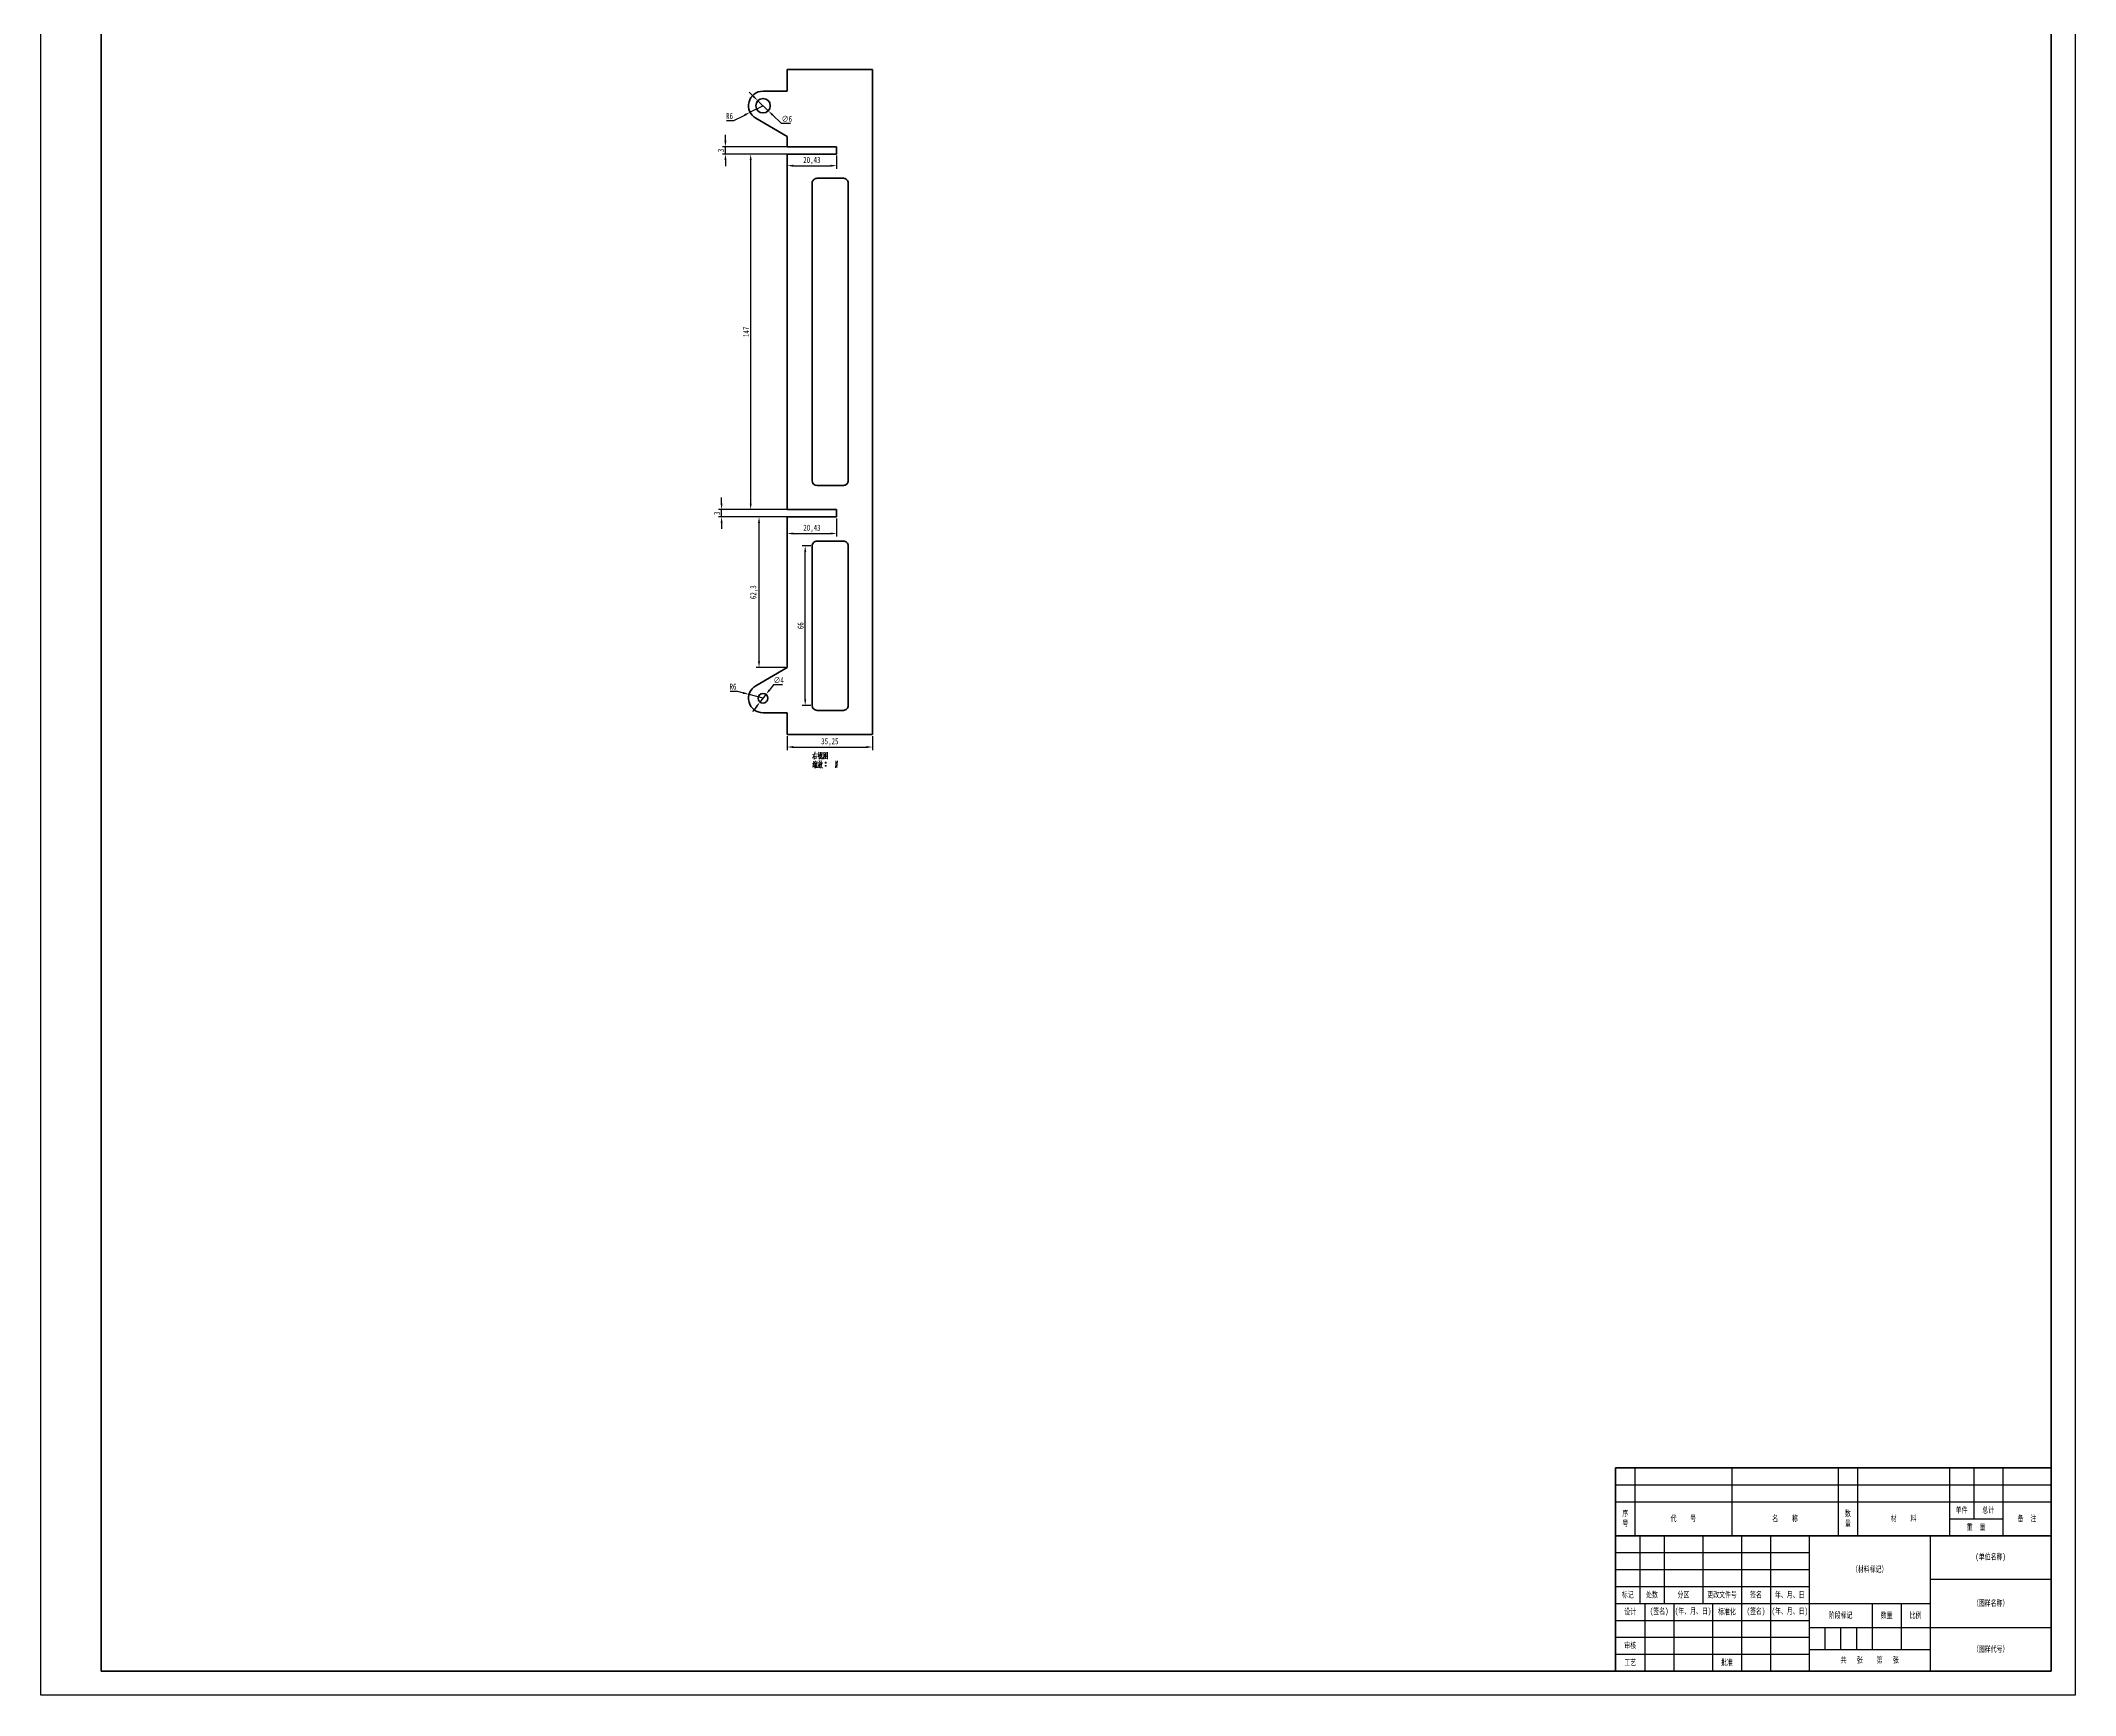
# Model space of a CAD drawing. Header units: millimetres. Extents: x 1317 to 2158, y 637 to 1826.
# Drawn here: x 1317 to 2158, y 637 to 1321 of the extents above; entities that cross this region are included whole.
import ezdxf

# ---------------------------------------------------------------- set-up
doc = ezdxf.new("R2010")
doc.units = ezdxf.units.MM
doc.header["$LTSCALE"] = 0.3
for name, color, linetype, lineweight in [('尺寸线', 3, 'Continuous', 25), ('粗实线', 7, 'Continuous', 50), ('细实线', 7, 'Continuous', 25), ('细文本', 7, 'Continuous', 25)]:
    doc.layers.add(name, color=color, linetype=linetype, lineweight=lineweight)
doc.styles.add('NUT Standard', font='simfang.ttf', dxfattribs={"width": 0.7, "height": 2.5})
doc.dimstyles.new('NUT Standard', dxfattribs={"dimtxt": 2.5, "dimasz": 2.5, "dimexe": 1.25, "dimexo": 0.625, "dimtad": 1, "dimtoh": 1, "dimtxsty": 'NUT Standard', "dimcen": 2.5, "dimadec": 0, "dimazin": 0, "dimtfac": 1, "dimtmove": 0, "dimatfit": 3, "dimfxl": 1, "dimarcsym": 0})

# ---------------------------------------------------------------- blocks, each defined once
blk = doc.blocks.new('*D55')
at = {"layer": 'Defpoints', "color": 0, "transparency": 16777216}
for p in [(1613.75, 1295.97), (1618.07, 1291.8)]:
    blk.add_point(p, dxfattribs=at)
at = {"layer": '尺寸线', "color": 0, "lineweight": -2, "transparency": 16777216}
for p, q in [((1611.96, 1297.71), (1610.16, 1299.44)), ((1613.75, 1295.97), (1618.07, 1291.8)), ((1623.59, 1286.47), (1619.87, 1290.06)), ((1627.29, 1286.47), (1623.59, 1286.47))]:
    blk.add_line(p, q, dxfattribs=at)
at = {"layer": '尺寸线', "color": 0, "transparency": 16777216}
for points in [[(1612.25, 1298.01), (1611.67, 1297.41), (1613.75, 1295.97)], [(1620.16, 1290.36), (1619.58, 1289.77), (1618.07, 1291.8)]]:
    blk.add_solid(points, dxfattribs=at)
at = {"layer": '尺寸线', "color": 0, "transparency": 16777216, "insert": (1625.75, 1288.43), "char_height": 2.5, "attachment_point": 5, "style": 'NUT Standard'}
blk.add_mtext('∅6', dxfattribs=at)
blk = doc.blocks.new('*D56')
at = {"layer": 'Defpoints', "color": 0, "transparency": 16777216}
for p in [(1610.56, 1291.17), (1615.91, 1293.89)]:
    blk.add_point(p, dxfattribs=at)
at = {"layer": '尺寸线', "color": 0, "lineweight": -2, "transparency": 16777216}
for p, q in [((1600.88, 1287.76), (1603.85, 1287.76)), ((1603.85, 1287.76), (1608.33, 1290.04)), ((1615.91, 1293.89), (1610.56, 1291.17))]:
    blk.add_line(p, q, dxfattribs=at)
at = {"layer": '尺寸线', "color": 0, "transparency": 16777216}
blk.add_solid([(1608.15, 1290.41), (1608.52, 1289.66), (1610.56, 1291.17)], dxfattribs=at)
at = {"layer": '尺寸线', "color": 0, "transparency": 16777216, "insert": (1602.05, 1289.65), "char_height": 2.5, "attachment_point": 5, "style": 'NUT Standard'}
blk.add_mtext('R6', dxfattribs=at)
blk = doc.blocks.new('*D57')
at = {"layer": 'Defpoints', "color": 0, "transparency": 16777216}
for p in [(1600.37, 1276.89), (1646.34, 1276.89), (1646.34, 1273.89)]:
    blk.add_point(p, dxfattribs=at)
at = {"layer": '尺寸线', "color": 0, "lineweight": -2, "transparency": 16777216}
for p, q in [((1600.37, 1279.39), (1600.37, 1281.89)), ((1645.71, 1276.89), (1599.12, 1276.89)), ((1645.71, 1273.89), (1599.12, 1273.89)), ((1600.37, 1273.89), (1600.37, 1276.89)), ((1600.37, 1271.39), (1600.37, 1268.89))]:
    blk.add_line(p, q, dxfattribs=at)
at = {"layer": '尺寸线', "color": 0, "transparency": 16777216}
for points in [[(1599.95, 1279.39), (1600.79, 1279.39), (1600.37, 1276.89)], [(1599.95, 1271.39), (1600.79, 1271.39), (1600.37, 1273.89)]]:
    blk.add_solid(points, dxfattribs=at)
at = {"layer": '尺寸线', "color": 0, "transparency": 16777216, "insert": (1598.48, 1275.39), "char_height": 2.5, "attachment_point": 5, "rotation": 90, "style": 'NUT Standard'}
blk.add_mtext('3', dxfattribs=at)
blk = doc.blocks.new('*D58')
at = {"layer": 'Defpoints', "color": 0, "transparency": 16777216}
for p in [(1625.91, 1273.89), (1646.34, 1273.89), (1646.34, 1269.09)]:
    blk.add_point(p, dxfattribs=at)
at = {"layer": '尺寸线', "color": 0, "lineweight": -2, "transparency": 16777216}
for p, q in [((1625.91, 1273.26), (1625.91, 1267.84)), ((1646.34, 1273.26), (1646.34, 1267.84)), ((1628.41, 1269.09), (1643.84, 1269.09))]:
    blk.add_line(p, q, dxfattribs=at)
at = {"layer": '尺寸线', "color": 0, "transparency": 16777216}
for points in [[(1628.41, 1269.5), (1628.41, 1268.67), (1625.91, 1269.09)], [(1643.84, 1269.5), (1643.84, 1268.67), (1646.34, 1269.09)]]:
    blk.add_solid(points, dxfattribs=at)
at = {"layer": '尺寸线', "color": 0, "transparency": 16777216, "insert": (1636.1, 1271.16), "char_height": 2.5, "attachment_point": 5, "style": 'NUT Standard'}
blk.add_mtext('20,43', dxfattribs=at)
blk = doc.blocks.new('*D59')
at = {"layer": 'Defpoints', "color": 0, "transparency": 16777216}
for p in [(1598.78, 1126.89), (1646.34, 1126.89), (1646.34, 1123.89)]:
    blk.add_point(p, dxfattribs=at)
at = {"layer": '尺寸线', "color": 0, "lineweight": -2, "transparency": 16777216}
for p, q in [((1598.78, 1129.39), (1598.78, 1131.89)), ((1645.71, 1126.89), (1597.53, 1126.89)), ((1645.71, 1123.89), (1597.53, 1123.89)), ((1598.78, 1123.89), (1598.78, 1126.89)), ((1598.78, 1121.39), (1598.78, 1118.89))]:
    blk.add_line(p, q, dxfattribs=at)
at = {"layer": '尺寸线', "color": 0, "transparency": 16777216}
for points in [[(1598.37, 1129.39), (1599.2, 1129.39), (1598.78, 1126.89)], [(1598.37, 1121.39), (1599.2, 1121.39), (1598.78, 1123.89)]]:
    blk.add_solid(points, dxfattribs=at)
at = {"layer": '尺寸线', "color": 0, "transparency": 16777216, "insert": (1596.89, 1125.39), "char_height": 2.5, "attachment_point": 5, "rotation": 90, "style": 'NUT Standard'}
blk.add_mtext('3', dxfattribs=at)
blk = doc.blocks.new('*D60')
at = {"layer": 'Defpoints', "color": 0, "transparency": 16777216}
for p in [(1625.91, 1123.89), (1646.34, 1123.89), (1646.34, 1117)]:
    blk.add_point(p, dxfattribs=at)
at = {"layer": '尺寸线', "color": 0, "lineweight": -2, "transparency": 16777216}
for p, q in [((1625.91, 1123.26), (1625.91, 1115.75)), ((1646.34, 1123.26), (1646.34, 1115.75)), ((1628.41, 1117), (1643.84, 1117))]:
    blk.add_line(p, q, dxfattribs=at)
at = {"layer": '尺寸线', "color": 0, "transparency": 16777216}
for points in [[(1628.41, 1117.41), (1628.41, 1116.58), (1625.91, 1117)], [(1643.84, 1117.41), (1643.84, 1116.58), (1646.34, 1117)]]:
    blk.add_solid(points, dxfattribs=at)
at = {"layer": '尺寸线', "color": 0, "transparency": 16777216, "insert": (1636.13, 1119.07), "char_height": 2.5, "attachment_point": 5, "style": 'NUT Standard'}
blk.add_mtext('20,43', dxfattribs=at)
blk = doc.blocks.new('*D61')
at = {"layer": 'Defpoints', "color": 0, "transparency": 16777216}
for p in [(1614.68, 1047.31), (1617.14, 1050.46)]:
    blk.add_point(p, dxfattribs=at)
at = {"layer": '尺寸线', "color": 0, "lineweight": -2, "transparency": 16777216}
for p, q in [((1620.21, 1054.41), (1618.68, 1052.44)), ((1623.96, 1054.41), (1620.21, 1054.41)), ((1613.15, 1045.34), (1611.61, 1043.36)), ((1614.68, 1047.31), (1617.14, 1050.46))]:
    blk.add_line(p, q, dxfattribs=at)
at = {"layer": '尺寸线', "color": 0, "transparency": 16777216}
for points in [[(1618.35, 1052.69), (1619.01, 1052.18), (1617.14, 1050.46)], [(1612.82, 1045.59), (1613.48, 1045.08), (1614.68, 1047.31)]]:
    blk.add_solid(points, dxfattribs=at)
at = {"layer": '尺寸线', "color": 0, "transparency": 16777216, "insert": (1622.4, 1056.37), "char_height": 2.5, "attachment_point": 5, "style": 'NUT Standard'}
blk.add_mtext('∅4', dxfattribs=at)
blk = doc.blocks.new('*D62')
at = {"layer": 'Defpoints', "color": 0, "transparency": 16777216}
for p in [(1610.12, 1050.46), (1615.91, 1048.89)]:
    blk.add_point(p, dxfattribs=at)
at = {"layer": '尺寸线', "color": 0, "lineweight": -2, "transparency": 16777216}
for p, q in [((1602.32, 1051.78), (1605.3, 1051.78)), ((1605.3, 1051.78), (1607.71, 1051.12)), ((1615.91, 1048.89), (1610.12, 1050.46))]:
    blk.add_line(p, q, dxfattribs=at)
at = {"layer": '尺寸线', "color": 0, "transparency": 16777216}
blk.add_solid([(1607.82, 1051.52), (1607.6, 1050.72), (1610.12, 1050.46)], dxfattribs=at)
at = {"layer": '尺寸线', "color": 0, "transparency": 16777216, "insert": (1603.5, 1053.67), "char_height": 2.5, "attachment_point": 5, "style": 'NUT Standard'}
blk.add_mtext('R6', dxfattribs=at)
blk = doc.blocks.new('*D63')
at = {"layer": 'Defpoints', "color": 0, "transparency": 16777216}
for p in [(1633.33, 1111.89), (1636.23, 1111.89), (1636.23, 1045.89)]:
    blk.add_point(p, dxfattribs=at)
at = {"layer": '尺寸线', "color": 0, "lineweight": -2, "transparency": 16777216}
for p, q in [((1635.61, 1111.89), (1632.08, 1111.89)), ((1633.33, 1048.39), (1633.33, 1109.39)), ((1635.61, 1045.89), (1632.08, 1045.89))]:
    blk.add_line(p, q, dxfattribs=at)
at = {"layer": '尺寸线', "color": 0, "transparency": 16777216}
for points in [[(1632.92, 1109.39), (1633.75, 1109.39), (1633.33, 1111.89)], [(1632.92, 1048.39), (1633.75, 1048.39), (1633.33, 1045.89)]]:
    blk.add_solid(points, dxfattribs=at)
at = {"layer": '尺寸线', "color": 0, "transparency": 16777216, "insert": (1631.44, 1078.89), "char_height": 2.5, "attachment_point": 5, "rotation": 90, "style": 'NUT Standard'}
blk.add_mtext('66', dxfattribs=at)
blk = doc.blocks.new('*D64')
at = {"layer": 'Defpoints', "color": 0, "transparency": 16777216}
for p in [(1625.91, 1033.89), (1661.16, 1033.89), (1661.16, 1028.72)]:
    blk.add_point(p, dxfattribs=at)
at = {"layer": '尺寸线', "color": 0, "lineweight": -2, "transparency": 16777216}
for p, q in [((1625.91, 1033.26), (1625.91, 1027.47)), ((1628.41, 1028.72), (1658.66, 1028.72)), ((1661.16, 1033.26), (1661.16, 1027.47))]:
    blk.add_line(p, q, dxfattribs=at)
at = {"layer": '尺寸线', "color": 0, "transparency": 16777216}
for points in [[(1628.41, 1029.13), (1628.41, 1028.3), (1625.91, 1028.72)], [(1658.66, 1029.13), (1658.66, 1028.3), (1661.16, 1028.72)]]:
    blk.add_solid(points, dxfattribs=at)
at = {"layer": '尺寸线', "color": 0, "transparency": 16777216, "insert": (1643.54, 1030.78), "char_height": 2.5, "attachment_point": 5, "style": 'NUT Standard'}
blk.add_mtext('35,25', dxfattribs=at)
blk = doc.blocks.new('*D65')
at = {"layer": 'Defpoints', "color": 0, "transparency": 16777216}
for p in [(1610.81, 1273.89), (1625.91, 1273.89), (1625.91, 1126.89)]:
    blk.add_point(p, dxfattribs=at)
at = {"layer": '尺寸线', "color": 0, "lineweight": -2, "transparency": 16777216}
for p, q in [((1625.29, 1273.89), (1609.56, 1273.89)), ((1610.81, 1129.39), (1610.81, 1271.39)), ((1625.29, 1126.89), (1609.56, 1126.89))]:
    blk.add_line(p, q, dxfattribs=at)
at = {"layer": '尺寸线', "color": 0, "transparency": 16777216}
for points in [[(1610.4, 1271.39), (1611.23, 1271.39), (1610.81, 1273.89)], [(1610.4, 1129.39), (1611.23, 1129.39), (1610.81, 1126.89)]]:
    blk.add_solid(points, dxfattribs=at)
at = {"layer": '尺寸线', "color": 0, "transparency": 16777216, "insert": (1608.92, 1200.39), "char_height": 2.5, "attachment_point": 5, "rotation": 90, "style": 'NUT Standard'}
blk.add_mtext('147', dxfattribs=at)
blk = doc.blocks.new('*D66')
at = {"layer": 'Defpoints', "color": 0, "transparency": 16777216}
for p in [(1614.26, 1123.89), (1625.91, 1123.89), (1625.91, 1061.59)]:
    blk.add_point(p, dxfattribs=at)
at = {"layer": '尺寸线', "color": 0, "lineweight": -2, "transparency": 16777216}
for p, q in [((1625.29, 1123.89), (1613.01, 1123.89)), ((1614.26, 1064.09), (1614.26, 1121.39)), ((1625.29, 1061.59), (1613.01, 1061.59))]:
    blk.add_line(p, q, dxfattribs=at)
at = {"layer": '尺寸线', "color": 0, "transparency": 16777216}
for points in [[(1613.84, 1121.39), (1614.68, 1121.39), (1614.26, 1123.89)], [(1613.84, 1064.09), (1614.68, 1064.09), (1614.26, 1061.59)]]:
    blk.add_solid(points, dxfattribs=at)
at = {"layer": '尺寸线', "color": 0, "transparency": 16777216, "insert": (1612.19, 1092.74), "char_height": 2.5, "attachment_point": 5, "rotation": 90, "style": 'NUT Standard'}
blk.add_mtext('62,3', dxfattribs=at)

msp = doc.modelspace()

# ---------------------------------------------------------------- linework, layer by layer
msp.add_line((2148.336, 730.615), (2148.336, 646.615))
at = {"layer": '粗实线'}
for p, q in [((1342.336, 646.615), (1342.336, 1815.615)), ((2148.336, 1815.615), (2148.336, 646.615)), ((1968.336, 730.615), (2148.336, 730.615)), ((1968.336, 646.615), (1968.336, 730.615)), ((1968.336, 702.615), (2148.336, 702.615)), ((2148.336, 646.615), (1342.336, 646.615))]:
    msp.add_line(p, q, dxfattribs=at)
at = {"layer": '粗实线', "color": 7, "lineweight": 35}
for p, q in [((1625.912, 1299.886), (1625.912, 1308.886)), ((1625.912, 1308.886), (1661.159, 1308.886)), ((1661.159, 1033.886), (1661.159, 1308.886)), ((1625.912, 1299.886), (1615.912, 1299.886)), ((1612.912, 1288.69), (1625.912, 1281.185)), ((1625.912, 1276.886), (1625.912, 1281.185)), ((1625.912, 1276.886), (1646.34, 1276.886)), ((1625.912, 1126.886), (1625.912, 1273.886)), ((1646.34, 1273.886), (1625.912, 1273.886)), ((1646.34, 1276.886), (1646.34, 1273.886)), ((1636.233, 1138.886), (1636.233, 1261.886)), ((1649.159, 1263.886), (1638.233, 1263.886)), ((1651.159, 1261.886), (1651.159, 1138.886)), ((1638.233, 1136.886), (1649.159, 1136.886)), ((1646.34, 1126.886), (1625.912, 1126.886)), ((1625.912, 1061.588), (1625.912, 1123.886)), ((1625.912, 1123.886), (1646.34, 1123.886)), ((1646.34, 1126.886), (1646.34, 1123.886)), ((1636.233, 1045.886), (1636.233, 1111.886)), ((1649.159, 1113.886), (1638.233, 1113.886)), ((1651.159, 1111.886), (1651.159, 1045.886)), ((1625.912, 1061.588), (1612.912, 1054.082)), ((1615.912, 1042.886), (1625.912, 1042.886)), ((1625.912, 1033.886), (1625.912, 1042.886)), ((1638.233, 1043.886), (1649.159, 1043.886)), ((1625.912, 1033.886), (1661.159, 1033.886))]:
    msp.add_line(p, q, dxfattribs=at)
at = {"layer": '粗实线', "color": 7, "lineweight": 13}
for points in [[(1637.518, 1026.711), (1637.238, 1025.731)], [(1638.883, 1026.606), (1639.163, 1026.186)], [(1639.653, 1026.571), (1639.653, 1024.891)], [(1640.318, 1026.396), (1639.653, 1026.326)], [(1640.248, 1024.821), (1640.318, 1026.501)], [(1641.088, 1026.606), (1641.088, 1025.136), (1641.088, 1023.631)], [(1641.088, 1026.571), (1641.088, 1025.171), (1641.088, 1023.771)], [(1642.558, 1026.431), (1641.088, 1026.291)], [(1641.858, 1026.151), (1641.298, 1025.346)], [(1642.523, 1023.806), (1642.523, 1025.171), (1642.558, 1026.571)], [(1636.328, 1024.121), (1636.923, 1025.066)], [(1636.363, 1025.661), (1638.323, 1025.871)], [(1636.398, 1020.411), (1637.098, 1020.796)], [(1636.853, 1021.846), (1636.433, 1021.706)], [(1636.923, 1022.861), (1636.468, 1021.776)], [(1636.503, 1021.076), (1637.028, 1021.251)], [(1636.993, 1022.091), (1636.538, 1021.076)], [(1636.923, 1025.066), (1637.238, 1025.731)], [(1636.993, 1025.136), (1636.993, 1023.561)], [(1636.993, 1024.821), (1637.903, 1024.926)], [(1637.903, 1023.946), (1636.993, 1023.841)], [(1637.308, 1021.566), (1636.993, 1021.076)], [(1637.238, 1022.546), (1637.133, 1021.986)], [(1637.238, 1022.406), (1638.288, 1022.546)], [(1637.483, 1022.126), (1637.308, 1021.566)], [(1637.343, 1021.636), (1637.343, 1019.921)], [(1637.553, 1021.846), (1638.253, 1021.951)], [(1637.623, 1023.036), (1637.798, 1022.651)], [(1637.623, 1021.426), (1637.658, 1020.026)], [(1637.623, 1021.321), (1638.148, 1021.391)], [(1637.658, 1020.761), (1638.043, 1020.831)], [(1638.113, 1020.271), (1637.693, 1020.201)], [(1637.868, 1021.881), (1637.798, 1021.321)], [(1637.938, 1025.031), (1637.833, 1023.946)], [(1638.183, 1021.496), (1638.113, 1020.096)], [(1638.323, 1022.651), (1638.183, 1022.196)], [(1639.233, 1025.941), (1639.058, 1025.451), (1638.568, 1024.716)], [(1639.093, 1022.266), (1638.988, 1021.356), (1638.883, 1020.936), (1638.568, 1020.061)], [(1638.603, 1025.731), (1639.163, 1025.801)], [(1638.603, 1022.196), (1639.653, 1022.336)], [(1639.408, 1021.776), (1639.303, 1020.936), (1639.163, 1020.096), (1638.953, 1020.376)], [(1639.023, 1021.601), (1639.408, 1021.671)], [(1639.058, 1025.451), (1639.058, 1023.666)], [(1639.058, 1025.276), (1639.373, 1024.961)], [(1639.093, 1023.106), (1639.198, 1022.546)], [(1639.163, 1023.666), (1639.443, 1023.946)], [(1639.793, 1020.516), (1639.408, 1019.991)], [(1639.443, 1023.946), (1639.688, 1024.296)], [(1639.793, 1021.776), (1639.618, 1021.216)], [(1639.863, 1024.926), (1639.688, 1024.296)], [(1639.723, 1021.531), (1640.283, 1020.096)], [(1639.933, 1022.406), (1639.793, 1021.776)], [(1640.073, 1021.146), (1639.793, 1020.516)], [(1639.968, 1025.976), (1639.863, 1024.926)], [(1639.863, 1022.021), (1640.563, 1022.161)], [(1640.003, 1023.141), (1639.933, 1022.406)], [(1640.003, 1023.946), (1640.003, 1025.031)], [(1640.143, 1023.841), (1640.003, 1023.946)], [(1640.283, 1022.091), (1640.073, 1021.146)], [(1640.563, 1023.841), (1640.143, 1023.841)], [(1640.283, 1020.096), (1640.598, 1020.096)], [(1640.563, 1024.471), (1640.563, 1023.841)], [(1641.088, 1023.876), (1642.453, 1023.981)], [(1641.158, 1024.681), (1641.648, 1025.101)], [(1641.613, 1025.591), (1642.313, 1024.856)], [(1641.613, 1024.506), (1641.963, 1024.121)], [(1641.613, 1022.231), (1641.998, 1022.231)], [(1641.613, 1020.971), (1641.998, 1020.971)], [(1641.648, 1025.801), (1642.103, 1025.871)], [(1641.648, 1025.101), (1641.858, 1025.381)], [(1641.648, 1022.336), (1641.963, 1022.336)], [(1641.648, 1022.091), (1641.963, 1022.091)], [(1641.648, 1021.076), (1641.963, 1021.076)], [(1641.648, 1020.831), (1641.963, 1020.831)], [(1641.718, 1024.891), (1641.963, 1024.611)], [(1641.858, 1025.381), (1642.208, 1026.011)], [(1642.313, 1024.856), (1642.488, 1024.891)], [(1642.523, 1023.701), (1642.523, 1023.806), (1642.453, 1023.981)], [(1646.058, 1022.966), (1645.953, 1021.566), (1645.848, 1020.166)], [(1646.058, 1022.231), (1646.443, 1022.231)], [(1646.058, 1020.971), (1646.443, 1020.971)], [(1646.093, 1022.336), (1646.408, 1022.336)], [(1646.093, 1022.091), (1646.408, 1022.091)], [(1646.093, 1021.076), (1646.408, 1021.076)], [(1646.093, 1020.831), (1646.408, 1020.831)], [(1646.653, 1022.966), (1646.548, 1021.566), (1646.443, 1020.166)]]:
    msp.add_lwpolyline(points, dxfattribs=at)
for points in [[(1641.718, 1022.021), (1641.893, 1022.021), (1641.998, 1022.126), (1641.998, 1022.301), (1641.893, 1022.406), (1641.718, 1022.406), (1641.613, 1022.301), (1641.613, 1022.126)], [(1641.718, 1020.761), (1641.893, 1020.761), (1641.998, 1020.866), (1641.998, 1021.041), (1641.893, 1021.146), (1641.718, 1021.146), (1641.613, 1021.041), (1641.613, 1020.866)], [(1646.163, 1022.021), (1646.338, 1022.021), (1646.443, 1022.126), (1646.443, 1022.301), (1646.338, 1022.406), (1646.163, 1022.406), (1646.058, 1022.301), (1646.058, 1022.126)], [(1646.163, 1020.761), (1646.338, 1020.761), (1646.443, 1020.866), (1646.443, 1021.041), (1646.338, 1021.146), (1646.163, 1021.146), (1646.058, 1021.041), (1646.058, 1020.866)]]:
    msp.add_lwpolyline(points, close=True, dxfattribs=at)
at = {"layer": '粗实线', "color": 7, "lineweight": 35}
for centre, radius in [((1615.912, 1293.886), 3), ((1615.912, 1048.886), 2)]:
    msp.add_circle(centre, radius, dxfattribs=at)
for centre, radius, start, end in [((1615.912, 1293.886), 6, 90.000003, 239.999997), ((1638.233, 1261.886), 2, 90.000003, 180.000005), ((1649.159, 1261.886), 2, 0, 90.000003), ((1638.233, 1138.886), 2, 180.000005, 269.999997), ((1649.159, 1138.886), 2, 269.999997, 0), ((1638.233, 1111.886), 2, 90.000003, 180.000005), ((1649.159, 1111.886), 2, 0, 90.000003), ((1615.912, 1048.886), 6, 120.000003, 269.999997), ((1638.233, 1045.886), 2, 180.000005, 269.999997), ((1649.159, 1045.886), 2, 269.999997, 0)]:
    msp.add_arc(centre, radius, start, end, dxfattribs=at)
at = {"layer": '细实线'}
for p, q in [((1317.336, 636.615), (1317.336, 1825.615)), ((2158.336, 1825.615), (2158.336, 636.615)), ((1968.336, 723.615), (2148.336, 723.615)), ((1976.336, 730.615), (1976.336, 702.615)), ((2016.336, 730.615), (2016.336, 702.615)), ((2060.336, 730.615), (2060.336, 702.615)), ((2068.336, 730.615), (2068.336, 702.615)), ((2106.336, 730.615), (2106.336, 702.615)), ((2116.336, 730.615), (2116.336, 709.615)), ((2128.336, 730.615), (2128.336, 702.615)), ((1968.336, 716.615), (2148.336, 716.615)), ((2106.336, 709.615), (2128.336, 709.615)), ((1978.336, 702.615), (1978.336, 674.615)), ((1988.336, 702.615), (1988.336, 674.615)), ((2004.336, 702.615), (2004.336, 674.615)), ((2020.336, 702.615), (2020.336, 674.615)), ((2032.336, 702.615), (2032.336, 674.615)), ((2048.336, 702.615), (2048.336, 646.615)), ((2098.336, 702.615), (2098.336, 646.615)), ((1968.336, 695.615), (2048.336, 695.615)), ((1968.336, 688.615), (2048.336, 688.615)), ((1968.336, 681.615), (2048.336, 681.615)), ((2098.336, 684.615), (2148.336, 684.615)), ((1968.336, 674.615), (2098.336, 674.615)), ((1980.336, 674.615), (1980.336, 646.615)), ((1992.336, 674.615), (1992.336, 646.615)), ((2008.336, 674.615), (2008.336, 646.615)), ((2020.336, 674.615), (2020.336, 646.615)), ((2032.336, 674.615), (2032.336, 646.615)), ((2074.336, 674.615), (2074.336, 655.615)), ((2086.336, 674.615), (2086.336, 655.615)), ((1968.336, 667.615), (2048.336, 667.615)), ((2048.336, 664.615), (2148.336, 664.615)), ((2054.836, 664.615), (2054.836, 655.615)), ((2061.336, 664.615), (2061.336, 655.615)), ((2067.836, 664.615), (2067.836, 655.615)), ((1968.336, 660.615), (2048.336, 660.615)), ((1968.336, 653.615), (2048.336, 653.615)), ((2048.336, 655.615), (2098.336, 655.615)), ((2158.336, 636.615), (1317.336, 636.615))]:
    msp.add_line(p, q, dxfattribs=at)

# ---------------------------------------------------------------- texts
at = {"layer": '粗实线', "char_height": 2.5, "width": 12, "attachment_point": 5, "style": 'NUT Standard'}
for s, insert in [('工艺', (1974.336, 650.115)), ('批准', (2014.336, 650.115))]:
    msp.add_mtext(s, dxfattribs=dict(at, insert=insert))
at = {"layer": '细文本', "char_height": 2.5, "attachment_point": 5, "style": 'NUT Standard'}
for s, insert, width in [('单件', (2111.336, 713.115), 10), ('总计', (2122.336, 713.115), 12), ('序\\P号', (1972.336, 709.615), 8), ('代    号', (1996.336, 709.615), 40), ('名    称', (2038.336, 709.615), 44), ('数\\P量', (2064.336, 709.615), 8), ('材    料', (2087.336, 709.615), 38), ('重  量', (2117.336, 706.115), 22), ('备  注', (2138.336, 709.615), 20), ('（材料标记）', (2073.336, 688.615), 50), ('(单位名称)', (2123.336, 693.615), 50), ('标记', (1973.336, 678.115), 10), ('设计', (1974.336, 671.115), 12), ('处数', (1983.336, 678.115), 10), ('(签名)', (1986.336, 671.115), 12), ('(年、月、日)', (2000.336, 671.115), 16), ('分区', (1996.336, 678.115), 16), ('更改文件号', (2012.336, 678.115), 16), ('标准化', (2014.336, 671.115), 12), ('(签名)', (2026.336, 671.115), 12), ('签名', (2026.336, 678.115), 12), ('(年、月、日)', (2040.336, 671.115), 16), ('年、月、日', (2040.336, 678.115), 16), ('（图样名称）', (2123.336, 674.615), 50), ('阶段标记', (2061.336, 669.615), 26), ('数量', (2080.336, 669.615), 12), ('比例', (2092.336, 669.615), 12), ('审核', (1974.336, 657.115), 12), ('（图样代号）', (2123.336, 655.615), 50), ('共   张    第   张', (2073.336, 651.115), 50)]:
    msp.add_mtext(s, dxfattribs=dict(at, insert=insert, width=width))

# ---------------------------------------------------------------- dimensions: what is measured, and where the dimension line sits
at = {"layer": '尺寸线'}
for p1, p2, picture, middle in [((1613.755, 1295.971), (1618.07, 1291.802), '*D55', (1625.752, 1286.472)), ((1614.684, 1047.308), (1617.141, 1050.464), '*D61', (1622.398, 1054.41))]:
    dim = msp.add_diameter_dim_2p(p1=p1, p2=p2, dimstyle='NUT Standard', dxfattribs=at)
    dim.commit()
    dim.dimension.update_dxf_attribs({"geometry": picture, "text_midpoint": middle, "dimtype": 163})
for center, mpoint, picture, middle in [((1615.912, 1293.886), (1610.563, 1291.169), '*D56', (1602.051, 1289.648)), ((1615.912, 1048.886), (1610.124, 1050.465), '*D62', (1603.5, 1053.67))]:
    dim = msp.add_radius_dim(center=center, mpoint=mpoint, dimstyle='NUT Standard', dxfattribs=at)
    dim.commit()
    dim.dimension.update_dxf_attribs({"geometry": picture, "text_midpoint": middle})
for base, p1, p2, picture, middle in [((1600.37, 1276.886), (1646.34, 1273.886), (1646.34, 1276.886), '*D57', (1598.481, 1275.386)), ((1610.813, 1273.886), (1625.912, 1126.886), (1625.912, 1273.886), '*D65', (1608.924, 1200.386)), ((1598.782, 1126.886), (1646.34, 1123.886), (1646.34, 1126.886), '*D59', (1596.893, 1125.386)), ((1614.259, 1123.886), (1625.912, 1061.588), (1625.912, 1123.886), '*D66', (1612.191, 1092.737)), ((1633.332, 1111.886), (1636.233, 1045.886), (1636.233, 1111.886), '*D63', (1631.442, 1078.886))]:
    dim = msp.add_linear_dim(base=base, p1=p1, p2=p2, angle=90, dimstyle='NUT Standard', dxfattribs=at)
    dim.commit()
    dim.dimension.update_dxf_attribs({"geometry": picture, "text_midpoint": middle})
dim = msp.add_linear_dim(base=(1646.34, 1269.088), p1=(1625.912, 1273.886), p2=(1646.34, 1273.886), dimstyle='NUT Standard', dxfattribs=at)
dim.commit()
dim.dimension.update_dxf_attribs({"geometry": '*D58', "text_midpoint": (1636.103, 1269.088), "dimtype": 160})
for base, p1, p2, picture, middle in [((1646.34, 1116.998), (1625.912, 1123.886), (1646.34, 1123.886), '*D60', (1636.126, 1119.066)), ((1661.159, 1028.716), (1625.912, 1033.886), (1661.159, 1033.886), '*D64', (1643.536, 1030.784))]:
    dim = msp.add_linear_dim(base=base, p1=p1, p2=p2, dimstyle='NUT Standard', dxfattribs=at)
    dim.commit()
    dim.dimension.update_dxf_attribs({"geometry": picture, "text_midpoint": middle})

doc.saveas('drawing.dxf')
